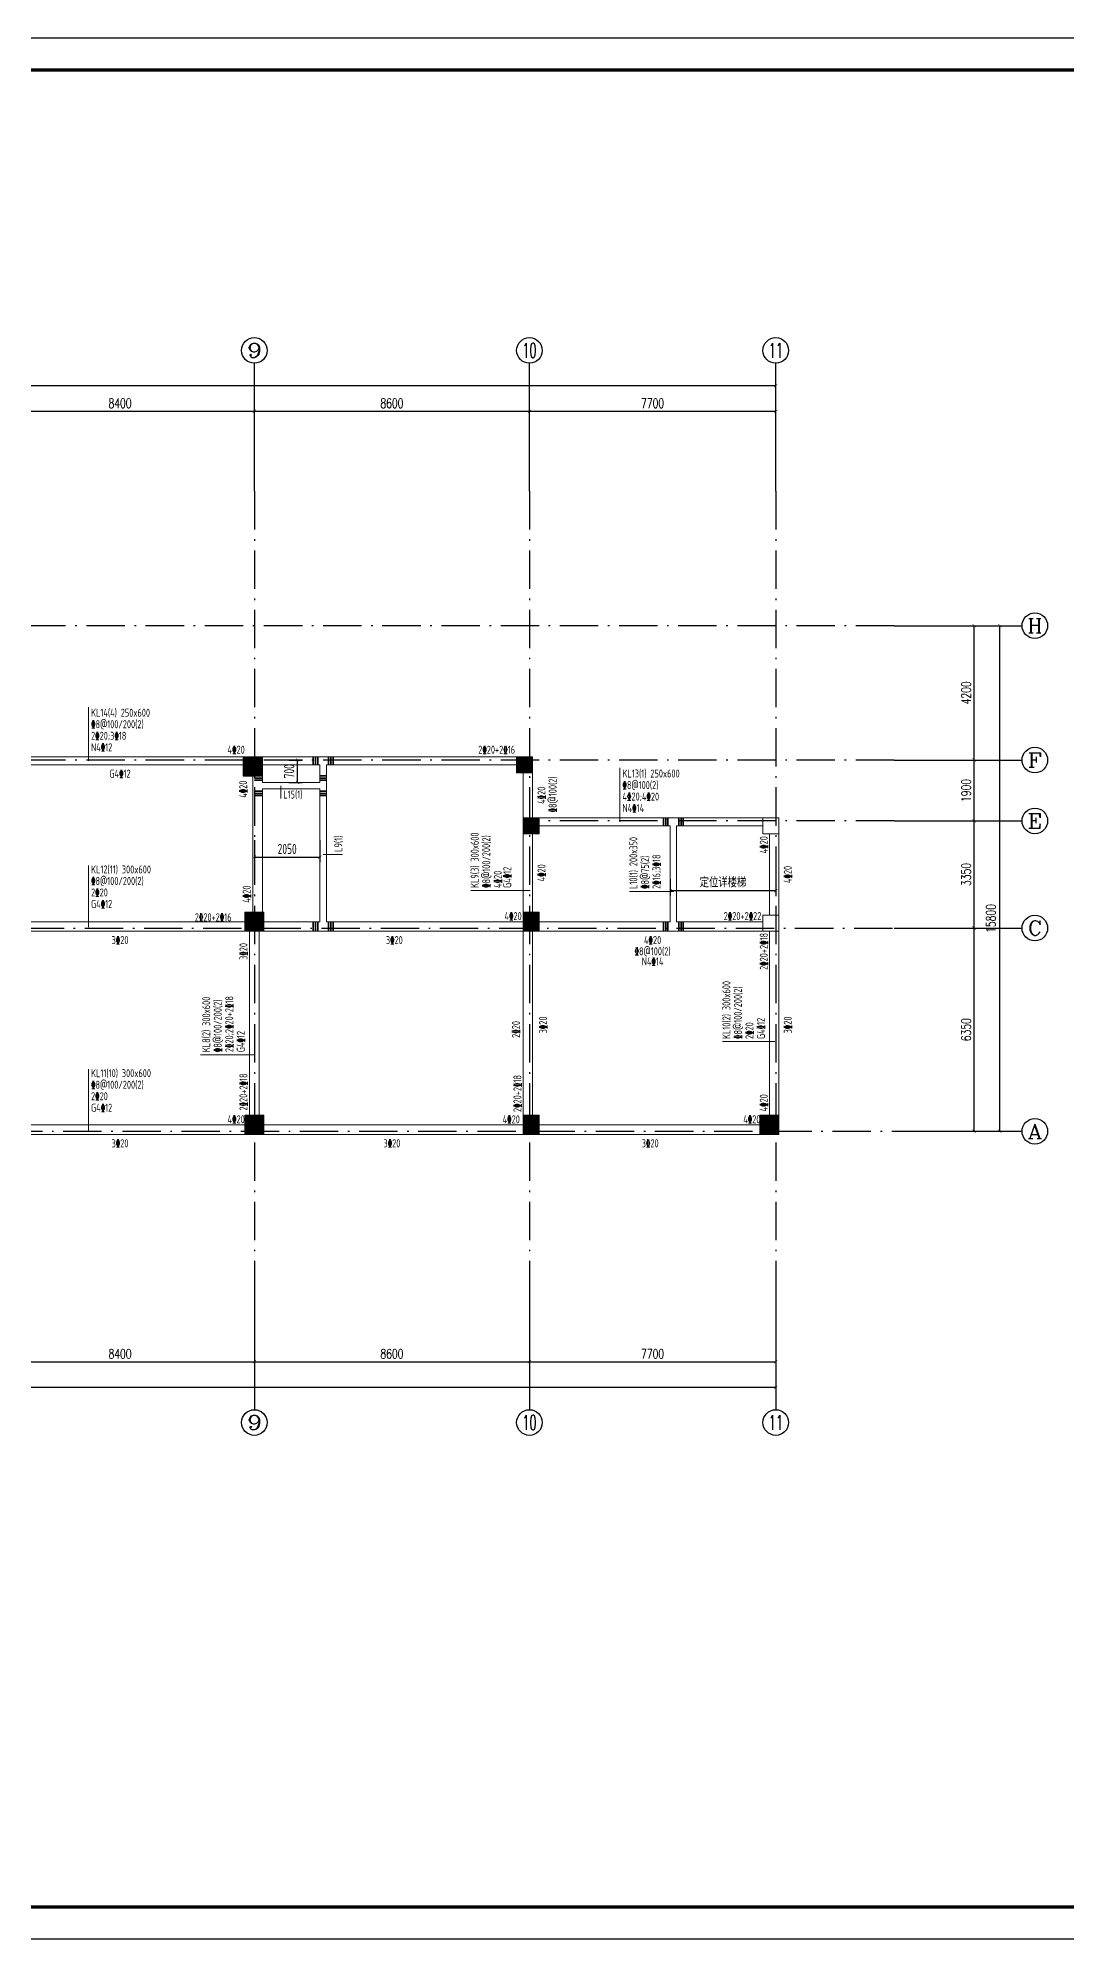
# Model space of a CAD drawing. Extents: x 169490 to 7584583, y -2399407 to 1374371.
# Drawn here: x 785255 to 817425, y 795791 to 855191 of the extents above; entities that cross this region are included whole.
import ezdxf
from ezdxf.enums import TextEntityAlignment as Align

# ---------------------------------------------------------------- set-up
doc = ezdxf.new("R2010")
doc.units = 0
doc.header["$LTSCALE"] = 100
doc.linetypes.add('D3轴线点划线', pattern=[18.5, 12, -3, 0.5, -3])
doc.layers.get('0').update_dxf_attribs({"linetype": 'CONTINUOUS'})
doc.layers.get('DEFPOINTS').update_dxf_attribs({"linetype": 'CONTINUOUS'})
for name, color, linetype in [('AXIS', 3, 'CONTINUOUS'), ('AXIS_TEXT', 4, 'CONTINUOUS'), ('BEAM_CONT', 4, 'CONTINUOUS'), ('C-AXIS(轴号)', 3, 'CONTINUOUS'), ('C-AXIS-T(字)', 7, 'CONTINUOUS'), ('C-DOTE', 8, 'D3轴线点划线'), ('S-COLU-HATCH', 251, 'CONTINUOUS'), ('S-SLAB-DIM', 92, 'CONTINUOUS'), ('图框', 140, 'CONTINUOUS')]:
    doc.layers.add(name, color=color, linetype=linetype)
for name, color, linetype, lineweight in [('S-COLU-LINE1', 6, 'CONTINUOUS', 18), ('梁原位标注', 7, 'CONTINUOUS', 18), ('梁标注引线', 2, 'CONTINUOUS', 18), ('梁附加箍筋', 1, 'CONTINUOUS', 35)]:
    doc.layers.add(name, color=color, linetype=linetype, lineweight=lineweight)
doc.styles.add('_TCH_AXIS', font='COMPLEX', dxfattribs={"bigfont": 'GBCBIG'})
doc.styles.add('_TCH_DIM_T3', font='SIMPLEX.shx', dxfattribs={"width": 0.705882, "bigfont": 'GBCBIG.shx'})
doc.styles.add('BW_Rein', font='Tssdeng.shx', dxfattribs={"width": 0.7, "bigfont": 'hztxt.shx'})
doc.styles.add('COMPLEX', font='COMPLEX')
doc.styles.add('TSSD_Dimension', font='Tssdeng.shx', dxfattribs={"width": 0.7, "bigfont": 'tssdchn.shx'})
doc.dimstyles.new('_TCH_ARCH&&100', dxfattribs={"dimtxt": 297.5, "dimasz": 100, "dimexe": 250, "dimexo": 300, "dimgap": 100, "dimtad": 1, "dimdec": 0, "dimzin": 0, "dimdsep": 46, "dimtxsty": '_TCH_DIM_T3', "dimblk": 'ARCHTICK', "dimcen": 0.09, "dimclrt": 7, "dimazin": 2, "dimtfac": 1, "dimtdec": 0, "dimtix": 1, "dimtmove": 2, "dimatfit": 3, "dimfxl": 1, "dimtolj": 1, "dimtzin": 0, "dimarcsym": 0})
doc.dimstyles.new('TSSD_100_100$0', dxfattribs={"dimtxt": 320, "dimasz": 100, "dimexe": 150, "dimexo": 150, "dimgap": 100, "dimtad": 1, "dimdec": 0, "dimzin": 0, "dimdsep": 46, "dimtxsty": 'TSSD_Dimension', "dimblk": 'ARCHTICK', "dimcen": 0, "dimclrt": 7, "dimadec": 1, "dimazin": 0, "dimtfac": 1, "dimtdec": 0, "dimtix": 1, "dimtmove": 2, "dimatfit": 3, "dimldrblk": '_TSDBK', "dimfxl": 1, "dimtolj": 1, "dimtzin": 0, "dimarcsym": 0})

# ---------------------------------------------------------------- blocks, each defined once
blk = doc.blocks.new('_ARCHTICK')
at = {"const_width": 0.15}
blk.add_lwpolyline([(-0.5, -0.5), (0.5, 0.5)], dxfattribs=at)
blk = doc.blocks.new('*D3516')
at = {"layer": 'AXIS', "color": 0, "lineweight": -2, "transparency": 16777216}
for p, q in [((812320, 836829), (815570, 836829)), ((815320, 821029), (815320, 836829)), ((812320, 821029), (815570, 821029))]:
    blk.add_line(p, q, dxfattribs=at)
at = {"layer": 'DEFPOINTS', "color": 0, "transparency": 16777216}
for p in [(812020, 836829), (815320, 836829), (812020, 821029)]:
    blk.add_point(p, dxfattribs=at)
at = {"layer": 'AXIS', "color": 0, "lineweight": -2, "transparency": 16777216, "xscale": 100, "yscale": 100, "zscale": 100}
for p, rotation in [((815320, 836829), 90), ((815320, 821029), 270)]:
    blk.add_blockref('_ARCHTICK', p, dxfattribs=dict(at, rotation=rotation))
at = {"layer": 'AXIS', "color": 7, "transparency": 16777216, "insert": (815045, 827679), "char_height": 297.5, "attachment_point": 5, "rotation": 90, "style": '_TCH_DIM_T3'}
blk.add_mtext('\\A1;15800', dxfattribs=at)
blk = doc.blocks.new('*D3517')
at = {"layer": 'AXIS', "color": 0, "lineweight": -2, "transparency": 16777216}
for p, q in [((812320, 836829), (814770, 836829)), ((814520, 832629), (814520, 836829)), ((812320, 832629), (814770, 832629))]:
    blk.add_line(p, q, dxfattribs=at)
at = {"layer": 'DEFPOINTS', "color": 0, "transparency": 16777216}
for p in [(812020, 836829), (814520, 836829), (812020, 832629)]:
    blk.add_point(p, dxfattribs=at)
at = {"layer": 'AXIS', "color": 0, "lineweight": -2, "transparency": 16777216, "xscale": 100, "yscale": 100, "zscale": 100}
for p, rotation in [((814520, 836829), 90), ((814520, 832629), 270)]:
    blk.add_blockref('_ARCHTICK', p, dxfattribs=dict(at, rotation=rotation))
at = {"layer": 'AXIS', "color": 7, "transparency": 16777216, "insert": (814271, 834729), "char_height": 297.5, "attachment_point": 5, "rotation": 90, "style": '_TCH_DIM_T3'}
blk.add_mtext('\\A1;4200', dxfattribs=at)
blk = doc.blocks.new('*D3518')
at = {"layer": 'AXIS', "color": 0, "lineweight": -2, "transparency": 16777216}
for p, q in [((812320, 832629), (814770, 832629)), ((814520, 830729), (814520, 832629)), ((812320, 830729), (814770, 830729))]:
    blk.add_line(p, q, dxfattribs=at)
at = {"layer": 'DEFPOINTS', "color": 0, "transparency": 16777216}
for p in [(812020, 832629), (814520, 832629), (812020, 830729)]:
    blk.add_point(p, dxfattribs=at)
at = {"layer": 'AXIS', "color": 0, "lineweight": -2, "transparency": 16777216, "xscale": 100, "yscale": 100, "zscale": 100}
for p, rotation in [((814520, 832629), 90), ((814520, 830729), 270)]:
    blk.add_blockref('_ARCHTICK', p, dxfattribs=dict(at, rotation=rotation))
at = {"layer": 'AXIS', "color": 7, "transparency": 16777216, "insert": (814271, 831679), "char_height": 297.5, "attachment_point": 5, "rotation": 90, "style": '_TCH_DIM_T3'}
blk.add_mtext('\\A1;1900', dxfattribs=at)
blk = doc.blocks.new('*D3519')
at = {"layer": 'AXIS', "color": 0, "lineweight": -2, "transparency": 16777216}
for p, q in [((812320, 830729), (814770, 830729)), ((814520, 827379), (814520, 830729)), ((812320, 827379), (814770, 827379))]:
    blk.add_line(p, q, dxfattribs=at)
at = {"layer": 'DEFPOINTS', "color": 0, "transparency": 16777216}
for p in [(812020, 830729), (814520, 830729), (812020, 827379)]:
    blk.add_point(p, dxfattribs=at)
at = {"layer": 'AXIS', "color": 0, "lineweight": -2, "transparency": 16777216, "xscale": 100, "yscale": 100, "zscale": 100}
for p, rotation in [((814520, 830729), 90), ((814520, 827379), 270)]:
    blk.add_blockref('_ARCHTICK', p, dxfattribs=dict(at, rotation=rotation))
at = {"layer": 'AXIS', "color": 7, "transparency": 16777216, "insert": (814271, 829054), "char_height": 297.5, "attachment_point": 5, "rotation": 90, "style": '_TCH_DIM_T3'}
blk.add_mtext('\\A1;3350', dxfattribs=at)
blk = doc.blocks.new('*D3520')
at = {"layer": 'AXIS', "color": 0, "lineweight": -2, "transparency": 16777216}
for p, q in [((812320, 827379), (814770, 827379)), ((814520, 821029), (814520, 827379)), ((812320, 821029), (814770, 821029))]:
    blk.add_line(p, q, dxfattribs=at)
at = {"layer": 'DEFPOINTS', "color": 0, "transparency": 16777216}
for p in [(812020, 827379), (814520, 827379), (812020, 821029)]:
    blk.add_point(p, dxfattribs=at)
at = {"layer": 'AXIS', "color": 0, "lineweight": -2, "transparency": 16777216, "xscale": 100, "yscale": 100, "zscale": 100}
for p, rotation in [((814520, 827379), 90), ((814520, 821029), 270)]:
    blk.add_blockref('_ARCHTICK', p, dxfattribs=dict(at, rotation=rotation))
at = {"layer": 'AXIS', "color": 7, "transparency": 16777216, "insert": (814271, 824204), "char_height": 297.5, "attachment_point": 5, "rotation": 90, "style": '_TCH_DIM_T3'}
blk.add_mtext('\\A1;6350', dxfattribs=at)
blk = doc.blocks.new('*D3521')
at = {"layer": 'AXIS', "color": 0, "lineweight": -2, "transparency": 16777216}
for p, q in [((736420, 841329), (736420, 844579)), ((736420, 844329), (808320, 844329)), ((808320, 841329), (808320, 844579))]:
    blk.add_line(p, q, dxfattribs=at)
at = {"layer": 'DEFPOINTS', "color": 0, "transparency": 16777216}
for p in [(808320, 844329), (736420, 841029), (808320, 841029)]:
    blk.add_point(p, dxfattribs=at)
at = {"layer": 'AXIS', "color": 0, "lineweight": -2, "transparency": 16777216, "xscale": 100, "yscale": 100, "zscale": 100, "rotation": 180}
blk.add_blockref('_ARCHTICK', (736420, 844329), dxfattribs=at)
at = {"layer": 'AXIS', "color": 0, "lineweight": -2, "transparency": 16777216, "xscale": 100, "yscale": 100, "zscale": 100}
blk.add_blockref('_ARCHTICK', (808320, 844329), dxfattribs=at)
at = {"layer": 'AXIS', "color": 7, "transparency": 16777216, "insert": (772370, 844578), "char_height": 297.5, "attachment_point": 5, "style": '_TCH_DIM_T3'}
blk.add_mtext('\\A1;71900', dxfattribs=at)
blk = doc.blocks.new('*D3534')
at = {"layer": 'AXIS', "color": 0, "lineweight": -2, "transparency": 16777216}
for p, q in [((783620, 841329), (783620, 843779)), ((783620, 843529), (792020, 843529)), ((792020, 841329), (792020, 843779))]:
    blk.add_line(p, q, dxfattribs=at)
at = {"layer": 'DEFPOINTS', "color": 0, "transparency": 16777216}
for p in [(792020, 843529), (783620, 841029), (792020, 841029)]:
    blk.add_point(p, dxfattribs=at)
at = {"layer": 'AXIS', "color": 0, "lineweight": -2, "transparency": 16777216, "xscale": 100, "yscale": 100, "zscale": 100, "rotation": 180}
blk.add_blockref('_ARCHTICK', (783620, 843529), dxfattribs=at)
at = {"layer": 'AXIS', "color": 0, "lineweight": -2, "transparency": 16777216, "xscale": 100, "yscale": 100, "zscale": 100}
blk.add_blockref('_ARCHTICK', (792020, 843529), dxfattribs=at)
at = {"layer": 'AXIS', "color": 7, "transparency": 16777216, "insert": (787820, 843778), "char_height": 297.5, "attachment_point": 5, "style": '_TCH_DIM_T3'}
blk.add_mtext('\\A1;8400', dxfattribs=at)
blk = doc.blocks.new('*D3535')
at = {"layer": 'AXIS', "color": 0, "lineweight": -2, "transparency": 16777216}
for p, q in [((792020, 841329), (792020, 843779)), ((792020, 843529), (800620, 843529)), ((800620, 841329), (800620, 843779))]:
    blk.add_line(p, q, dxfattribs=at)
at = {"layer": 'DEFPOINTS', "color": 0, "transparency": 16777216}
for p in [(800620, 843529), (792020, 841029), (800620, 841029)]:
    blk.add_point(p, dxfattribs=at)
at = {"layer": 'AXIS', "color": 0, "lineweight": -2, "transparency": 16777216, "xscale": 100, "yscale": 100, "zscale": 100, "rotation": 180}
blk.add_blockref('_ARCHTICK', (792020, 843529), dxfattribs=at)
at = {"layer": 'AXIS', "color": 0, "lineweight": -2, "transparency": 16777216, "xscale": 100, "yscale": 100, "zscale": 100}
blk.add_blockref('_ARCHTICK', (800620, 843529), dxfattribs=at)
at = {"layer": 'AXIS', "color": 7, "transparency": 16777216, "insert": (796320, 843778), "char_height": 297.5, "attachment_point": 5, "style": '_TCH_DIM_T3'}
blk.add_mtext('\\A1;8600', dxfattribs=at)
blk = doc.blocks.new('*D3536')
at = {"layer": 'AXIS', "color": 0, "lineweight": -2, "transparency": 16777216}
for p, q in [((800620, 841329), (800620, 843779)), ((800620, 843529), (808320, 843529)), ((808320, 841329), (808320, 843779))]:
    blk.add_line(p, q, dxfattribs=at)
at = {"layer": 'DEFPOINTS', "color": 0, "transparency": 16777216}
for p in [(808320, 843529), (800620, 841029), (808320, 841029)]:
    blk.add_point(p, dxfattribs=at)
at = {"layer": 'AXIS', "color": 0, "lineweight": -2, "transparency": 16777216, "xscale": 100, "yscale": 100, "zscale": 100, "rotation": 180}
blk.add_blockref('_ARCHTICK', (800620, 843529), dxfattribs=at)
at = {"layer": 'AXIS', "color": 0, "lineweight": -2, "transparency": 16777216, "xscale": 100, "yscale": 100, "zscale": 100}
blk.add_blockref('_ARCHTICK', (808320, 843529), dxfattribs=at)
at = {"layer": 'AXIS', "color": 7, "transparency": 16777216, "insert": (804470, 843778), "char_height": 297.5, "attachment_point": 5, "style": '_TCH_DIM_T3'}
blk.add_mtext('\\A1;7700', dxfattribs=at)
blk = doc.blocks.new('*D3542')
at = {"layer": 'AXIS', "color": 0, "lineweight": -2, "transparency": 16777216}
for p, q in [((736420, 816029), (736420, 812779)), ((808320, 816029), (808320, 812779)), ((736420, 813029), (808320, 813029))]:
    blk.add_line(p, q, dxfattribs=at)
at = {"layer": 'DEFPOINTS', "color": 0, "transparency": 16777216}
for p in [(736420, 816329), (808320, 816329), (808320, 813029)]:
    blk.add_point(p, dxfattribs=at)
at = {"layer": 'AXIS', "color": 0, "lineweight": -2, "transparency": 16777216, "xscale": 100, "yscale": 100, "zscale": 100, "rotation": 180}
blk.add_blockref('_ARCHTICK', (736420, 813029), dxfattribs=at)
at = {"layer": 'AXIS', "color": 0, "lineweight": -2, "transparency": 16777216, "xscale": 100, "yscale": 100, "zscale": 100}
blk.add_blockref('_ARCHTICK', (808320, 813029), dxfattribs=at)
at = {"layer": 'AXIS', "color": 7, "transparency": 16777216, "insert": (772370, 813278), "char_height": 297.5, "attachment_point": 5, "style": '_TCH_DIM_T3'}
blk.add_mtext('\\A1;71900', dxfattribs=at)
blk = doc.blocks.new('*D3553')
at = {"layer": 'AXIS', "color": 0, "lineweight": -2, "transparency": 16777216}
for p, q in [((783620, 816029), (783620, 813579)), ((792020, 816029), (792020, 813579)), ((783620, 813829), (792020, 813829))]:
    blk.add_line(p, q, dxfattribs=at)
at = {"layer": 'DEFPOINTS', "color": 0, "transparency": 16777216}
for p in [(783620, 816329), (792020, 816329), (792020, 813829)]:
    blk.add_point(p, dxfattribs=at)
at = {"layer": 'AXIS', "color": 0, "lineweight": -2, "transparency": 16777216, "xscale": 100, "yscale": 100, "zscale": 100, "rotation": 180}
blk.add_blockref('_ARCHTICK', (783620, 813829), dxfattribs=at)
at = {"layer": 'AXIS', "color": 0, "lineweight": -2, "transparency": 16777216, "xscale": 100, "yscale": 100, "zscale": 100}
blk.add_blockref('_ARCHTICK', (792020, 813829), dxfattribs=at)
at = {"layer": 'AXIS', "color": 7, "transparency": 16777216, "insert": (787820, 814078), "char_height": 297.5, "attachment_point": 5, "style": '_TCH_DIM_T3'}
blk.add_mtext('\\A1;8400', dxfattribs=at)
blk = doc.blocks.new('*D3554')
at = {"layer": 'AXIS', "color": 0, "lineweight": -2, "transparency": 16777216}
for p, q in [((792020, 816029), (792020, 813579)), ((800620, 816029), (800620, 813579)), ((792020, 813829), (800620, 813829))]:
    blk.add_line(p, q, dxfattribs=at)
at = {"layer": 'DEFPOINTS', "color": 0, "transparency": 16777216}
for p in [(792020, 816329), (800620, 816329), (800620, 813829)]:
    blk.add_point(p, dxfattribs=at)
at = {"layer": 'AXIS', "color": 0, "lineweight": -2, "transparency": 16777216, "xscale": 100, "yscale": 100, "zscale": 100, "rotation": 180}
blk.add_blockref('_ARCHTICK', (792020, 813829), dxfattribs=at)
at = {"layer": 'AXIS', "color": 0, "lineweight": -2, "transparency": 16777216, "xscale": 100, "yscale": 100, "zscale": 100}
blk.add_blockref('_ARCHTICK', (800620, 813829), dxfattribs=at)
at = {"layer": 'AXIS', "color": 7, "transparency": 16777216, "insert": (796320, 814078), "char_height": 297.5, "attachment_point": 5, "style": '_TCH_DIM_T3'}
blk.add_mtext('\\A1;8600', dxfattribs=at)
blk = doc.blocks.new('*D3555')
at = {"layer": 'AXIS', "color": 0, "lineweight": -2, "transparency": 16777216}
for p, q in [((800620, 816029), (800620, 813579)), ((808320, 816029), (808320, 813579)), ((800620, 813829), (808320, 813829))]:
    blk.add_line(p, q, dxfattribs=at)
at = {"layer": 'DEFPOINTS', "color": 0, "transparency": 16777216}
for p in [(800620, 816329), (808320, 816329), (808320, 813829)]:
    blk.add_point(p, dxfattribs=at)
at = {"layer": 'AXIS', "color": 0, "lineweight": -2, "transparency": 16777216, "xscale": 100, "yscale": 100, "zscale": 100, "rotation": 180}
blk.add_blockref('_ARCHTICK', (800620, 813829), dxfattribs=at)
at = {"layer": 'AXIS', "color": 0, "lineweight": -2, "transparency": 16777216, "xscale": 100, "yscale": 100, "zscale": 100}
blk.add_blockref('_ARCHTICK', (808320, 813829), dxfattribs=at)
at = {"layer": 'AXIS', "color": 7, "transparency": 16777216, "insert": (804470, 814078), "char_height": 297.5, "attachment_point": 5, "style": '_TCH_DIM_T3'}
blk.add_mtext('\\A1;7700', dxfattribs=at)
blk = doc.blocks.new('_AXISO')
blk.add_circle((0, 0), 0.5)
at = {"layer": 'AXIS_TEXT', "style": 'COMPLEX', "width": 1.041667}
blk.add_attdef('A', text='', height=0.56, dxfattribs=at).set_placement((-0.25, -0.28), (0.25, -0.28), align=Align.FIT)
blk = doc.blocks.new('*D3561')
at = {"layer": 'DEFPOINTS', "color": 0, "ltscale": 10, "transparency": 16777216}
for p in [(792944, 832629), (793368, 832629), (792944, 831929)]:
    blk.add_point(p, dxfattribs=at)
at = {"layer": 'S-SLAB-DIM', "color": 0, "lineweight": -2, "ltscale": 10, "transparency": 16777216}
for p, q in [((793094, 832629), (793518, 832629)), ((793368, 831929), (793368, 832629)), ((793094, 831929), (793518, 831929))]:
    blk.add_line(p, q, dxfattribs=at)
at = {"layer": 'S-SLAB-DIM', "color": 0, "lineweight": -2, "ltscale": 10, "transparency": 16777216, "xscale": 100, "yscale": 100, "zscale": 100}
for p, rotation in [((793368, 832629), 90), ((793368, 831929), 270)]:
    blk.add_blockref('_ARCHTICK', p, dxfattribs=dict(at, rotation=rotation))
at = {"layer": 'S-SLAB-DIM', "color": 7, "ltscale": 10, "transparency": 16777216, "insert": (793108, 832279), "char_height": 320, "attachment_point": 5, "rotation": 90, "style": 'TSSD_Dimension'}
blk.add_mtext('\\A1;700', dxfattribs=at)
blk = doc.blocks.new('_TSDBK')
blk.add_line((-1, 0), (0, 0))
at = {"const_width": 0.5}
blk.add_lwpolyline([(-0.7, -0.7), (0.7, 0.7)], dxfattribs=at)
blk = doc.blocks.new('*D3562')
at = {"layer": 'DEFPOINTS', "color": 0, "ltscale": 10, "transparency": 16777216}
for p in [(792020, 830275), (794070, 830275), (794070, 829593)]:
    blk.add_point(p, dxfattribs=at)
at = {"layer": 'S-SLAB-DIM', "color": 0, "lineweight": -2, "ltscale": 10, "transparency": 16777216}
for p, q in [((792020, 830125), (792020, 829443)), ((794070, 830125), (794070, 829443)), ((792020, 829593), (794070, 829593))]:
    blk.add_line(p, q, dxfattribs=at)
at = {"layer": 'S-SLAB-DIM', "color": 0, "lineweight": -2, "ltscale": 10, "transparency": 16777216, "xscale": 100, "yscale": 100, "zscale": 100, "rotation": 180}
blk.add_blockref('_ARCHTICK', (792020, 829593), dxfattribs=at)
at = {"layer": 'S-SLAB-DIM', "color": 0, "lineweight": -2, "ltscale": 10, "transparency": 16777216, "xscale": 100, "yscale": 100, "zscale": 100}
blk.add_blockref('_ARCHTICK', (794070, 829593), dxfattribs=at)
at = {"layer": 'S-SLAB-DIM', "color": 7, "ltscale": 10, "transparency": 16777216, "insert": (793045, 829853), "char_height": 320, "attachment_point": 5, "style": 'TSSD_Dimension'}
blk.add_mtext('\\A1;2050', dxfattribs=at)
blk = doc.blocks.new('*D3564')
at = {"layer": 'DEFPOINTS', "color": 0, "ltscale": 10, "transparency": 16777216}
for p in [(805020, 829054), (808320, 829054), (808320, 828550)]:
    blk.add_point(p, dxfattribs=at)
at = {"layer": 'S-SLAB-DIM', "color": 0, "lineweight": -2, "ltscale": 10, "transparency": 16777216}
for p, q in [((805020, 828904), (805020, 828400)), ((808320, 828904), (808320, 828400)), ((805020, 828550), (808320, 828550))]:
    blk.add_line(p, q, dxfattribs=at)
at = {"layer": 'S-SLAB-DIM', "color": 0, "lineweight": -2, "ltscale": 10, "transparency": 16777216, "xscale": 100, "yscale": 100, "zscale": 100, "rotation": 180}
blk.add_blockref('_ARCHTICK', (805020, 828550), dxfattribs=at)
at = {"layer": 'S-SLAB-DIM', "color": 0, "lineweight": -2, "ltscale": 10, "transparency": 16777216, "xscale": 100, "yscale": 100, "zscale": 100}
blk.add_blockref('_ARCHTICK', (808320, 828550), dxfattribs=at)
at = {"layer": 'S-SLAB-DIM', "color": 7, "ltscale": 10, "transparency": 16777216, "insert": (806670, 828810), "char_height": 320, "attachment_point": 5, "style": 'TSSD_Dimension'}
blk.add_mtext('\\A1;定位详楼梯', dxfattribs=at)

msp = doc.modelspace()

# ---------------------------------------------------------------- hatches: boundary and pattern name
at = {"layer": 'S-COLU-HATCH', "ltscale": 10}
h = msp.add_hatch(color=256, dxfattribs=at)
h.dxf.hatch_style = 1
h.paths.add_polyline_path([(792269.7, 832728.9), (791669.7, 832728.9), (791669.7, 832128.9), (792269.7, 832128.9)])
h = msp.add_hatch(color=256, dxfattribs=at)
h.dxf.hatch_style = 1
h.paths.add_polyline_path([(800719.7, 832728.9), (800219.7, 832728.9), (800219.7, 832228.9), (800719.7, 832228.9)])
h = msp.add_hatch(color=256, dxfattribs=at)
h.dxf.hatch_style = 1
h.paths.add_polyline_path([(800919.7, 830828.9), (800419.7, 830828.9), (800419.7, 830328.9), (800919.7, 830328.9)])
h = msp.add_hatch(color=256, dxfattribs=at)
h.dxf.hatch_style = 1
h.paths.add_polyline_path([(792319.7, 827878.9), (791719.7, 827878.9), (791719.7, 827278.9), (792319.7, 827278.9)])
h = msp.add_hatch(color=256, dxfattribs=at)
h.dxf.hatch_style = 1
h.paths.add_polyline_path([(800919.7, 827878.9), (800419.7, 827878.9), (800419.7, 827278.9), (800919.7, 827278.9)])
h = msp.add_hatch(color=256, dxfattribs=at)
h.dxf.hatch_style = 1
h.paths.add_polyline_path([(792319.7, 821528.9), (791719.7, 821528.9), (791719.7, 820928.9), (792319.7, 820928.9)])
h = msp.add_hatch(color=256, dxfattribs=at)
h.dxf.hatch_style = 1
h.paths.add_polyline_path([(800919.7, 821528.9), (800419.7, 821528.9), (800419.7, 820928.9), (800919.7, 820928.9)])
h = msp.add_hatch(color=256, dxfattribs=at)
h.dxf.hatch_style = 1
h.paths.add_polyline_path([(808419.7, 821528.9), (807819.7, 821528.9), (807819.7, 820928.9), (808419.7, 820928.9)])

# ---------------------------------------------------------------- linework, layer by layer
at = {"ltscale": 10}
msp.add_lwpolyline([(819306.7, 854191.4), (724701.8, 854191.4), (724701.8, 796791.4), (819306.7, 796791.4)], close=True, dxfattribs=at)
at = {"layer": 'BEAM_CONT', "lineweight": 18}
for p, q in [((791719.7, 832728.9), (783869.7, 832728.9)), ((783869.7, 832478.9), (791719.7, 832478.9)), ((794169.7, 832728.9), (792269.7, 832728.9)), ((792269.7, 832478.9), (794069.7, 832478.9)), ((794069.7, 832478.9), (794069.7, 831928.9)), ((800219.7, 832728.9), (794169.7, 832728.9)), ((794269.7, 831828.9), (794269.7, 832478.9)), ((794269.7, 832478.9), (800219.7, 832478.9)), ((800419.7, 832228.9), (800419.7, 830828.9)), ((800719.7, 830828.9), (800719.7, 832228.9)), ((791969.7, 832128.9), (791969.7, 831828.9)), ((791969.7, 831828.9), (791969.7, 827878.9)), ((792269.7, 831928.9), (792269.7, 832128.9)), ((794069.7, 831928.9), (792269.7, 831928.9)), ((792269.7, 827878.9), (792269.7, 831728.9)), ((792269.7, 831728.9), (794069.7, 831728.9)), ((794069.7, 831728.9), (794069.7, 827578.9)), ((794269.7, 827578.9), (794269.7, 831828.9)), ((805119.7, 830828.9), (800919.7, 830828.9)), ((800919.7, 830578.9), (805019.7, 830578.9)), ((805019.7, 830578.9), (805019.7, 827578.9)), ((807919.7, 830828.9), (805119.7, 830828.9)), ((805219.7, 830578.9), (807919.7, 830578.9)), ((805219.7, 827578.9), (805219.7, 830578.9)), ((800419.7, 830328.9), (800419.7, 827878.9)), ((800719.7, 827878.9), (800719.7, 830328.9)), ((808119.7, 830328.9), (808119.7, 827778.9)), ((808419.7, 827778.9), (808419.7, 830328.9)), ((791719.7, 827578.9), (783869.7, 827578.9)), ((794069.7, 827578.9), (792319.7, 827578.9)), ((800419.7, 827578.9), (794269.7, 827578.9)), ((805019.7, 827578.9), (800919.7, 827578.9)), ((807919.7, 827578.9), (805219.7, 827578.9)), ((783869.7, 827278.9), (791719.7, 827278.9)), ((791869.7, 827278.9), (791869.7, 821528.9)), ((792169.7, 821528.9), (792169.7, 827278.9)), ((792319.7, 827278.9), (794169.7, 827278.9)), ((794169.7, 827278.9), (800419.7, 827278.9)), ((800419.7, 827278.9), (800419.7, 821528.9)), ((800719.7, 821528.9), (800719.7, 827278.9)), ((800919.7, 827278.9), (805119.7, 827278.9)), ((805119.7, 827278.9), (807919.7, 827278.9)), ((808119.7, 827278.9), (808119.7, 821528.9)), ((808419.7, 821528.9), (808419.7, 827278.9)), ((791719.7, 821228.9), (783919.7, 821228.9)), ((783919.7, 820928.9), (791719.7, 820928.9)), ((800419.7, 821228.9), (792319.7, 821228.9)), ((792319.7, 820928.9), (800419.7, 820928.9)), ((807819.7, 821228.9), (800919.7, 821228.9)), ((800919.7, 820928.9), (807819.7, 820928.9))]:
    msp.add_line(p, q, dxfattribs=at)
at = {"layer": 'C-AXIS(轴号)'}
for p, q in [((792019.7, 841028.9), (792019.7, 845028.9)), ((800619.7, 841028.9), (800619.7, 845028.9)), ((808319.7, 841028.9), (808319.7, 845028.9)), ((812019.7, 836828.9), (816019.7, 836828.9)), ((812019.7, 832628.9), (816019.7, 832628.9)), ((812019.7, 830728.9), (816019.7, 830728.9)), ((812019.7, 827378.9), (816019.7, 827378.9)), ((812019.7, 821028.9), (816019.7, 821028.9)), ((792019.7, 816328.9), (792019.7, 812328.9)), ((800619.7, 816328.9), (800619.7, 812328.9)), ((808319.7, 816328.9), (808319.7, 812328.9))]:
    msp.add_line(p, q, dxfattribs=at)
at = {"layer": 'C-DOTE'}
for p, q in [((792019.7, 841028.9), (792019.7, 816328.9)), ((800619.7, 841028.9), (800619.7, 816328.9)), ((808319.7, 841028.9), (808319.7, 816328.9)), ((812019.7, 836828.9), (734243.4, 836828.9)), ((812019.7, 832628.9), (770419.7, 832628.9)), ((812019.7, 830728.9), (800619.7, 830728.9)), ((753419.7, 827378.9), (812019.7, 827378.9)), ((734243.4, 821028.9), (812019.7, 821028.9))]:
    msp.add_line(p, q, dxfattribs=at)
at = {"layer": 'S-COLU-LINE1'}
for points in [[(792269.7, 832728.9), (791669.7, 832728.9), (791669.7, 832128.9), (792269.7, 832128.9)], [(800719.7, 832728.9), (800219.7, 832728.9), (800219.7, 832228.9), (800719.7, 832228.9)], [(800919.7, 830828.9), (800419.7, 830828.9), (800419.7, 830328.9), (800919.7, 830328.9)], [(808419.7, 830828.9), (807919.7, 830828.9), (807919.7, 830328.9), (808419.7, 830328.9)], [(792319.7, 827878.9), (791719.7, 827878.9), (791719.7, 827278.9), (792319.7, 827278.9)], [(800919.7, 827878.9), (800419.7, 827878.9), (800419.7, 827278.9), (800919.7, 827278.9)], [(808419.7, 827778.9), (807919.7, 827778.9), (807919.7, 827278.9), (808419.7, 827278.9)], [(792319.7, 821528.9), (791719.7, 821528.9), (791719.7, 820928.9), (792319.7, 820928.9)], [(800919.7, 821528.9), (800419.7, 821528.9), (800419.7, 820928.9), (800919.7, 820928.9)], [(808419.7, 821528.9), (807819.7, 821528.9), (807819.7, 820928.9), (808419.7, 820928.9)]]:
    msp.add_lwpolyline(points, close=True, dxfattribs=at)
at = {"layer": '图框'}
msp.add_lwpolyline([(722201.8, 795791.4), (827301.8, 795791.4), (827301.8, 855191.4), (722201.8, 855191.4)], close=True, dxfattribs=at)
at = {"layer": '图框', "const_width": 100}
msp.add_lwpolyline([(724701.8, 796791.4), (826301.8, 796791.4), (826301.8, 854191.4), (724701.8, 854191.4)], close=True, dxfattribs=at)
at = {"layer": '梁标注引线'}
for p, q in [((786834.1, 832603.9), (786834.1, 834283.9)), ((803447.6, 830703.9), (803447.6, 832383.9)), ((792844.1, 831828.9), (792844.1, 831428.4)), ((786834.1, 827403.9), (786834.1, 829336.6)), ((794169.7, 829681.3), (794769.7, 829681.3)), ((800644.7, 828553.3), (798783.6, 828553.3)), ((805119.7, 828521.9), (803744.1, 828521.9)), ((792019.7, 823422.2), (790339.7, 823422.2)), ((808294.7, 823832.6), (806651.1, 823832.6)), ((786834.1, 821053.9), (786834.1, 822970.2))]:
    msp.add_line(p, q, dxfattribs=at)
at = {"layer": '梁附加箍筋', "lineweight": 35}
for p, q in [((793859.7, 832478.9), (793859.7, 832728.9)), ((793929.7, 832478.9), (793929.7, 832728.9)), ((793999.7, 832478.9), (793999.7, 832728.9)), ((794339.7, 832478.9), (794339.7, 832728.9)), ((794409.7, 832478.9), (794409.7, 832728.9)), ((794479.7, 832478.9), (794479.7, 832728.9)), ((792269.7, 832138.9), (792019.7, 832138.9)), ((792269.7, 832068.9), (792019.7, 832068.9)), ((792269.7, 831998.9), (792019.7, 831998.9)), ((792269.7, 831658.9), (792019.7, 831658.9)), ((794269.7, 832138.9), (794069.7, 832138.9)), ((794269.7, 832068.9), (794069.7, 832068.9)), ((794269.7, 831998.9), (794069.7, 831998.9)), ((794269.7, 831658.9), (794069.7, 831658.9)), ((792269.7, 831588.9), (792019.7, 831588.9)), ((792269.7, 831518.9), (792019.7, 831518.9)), ((794269.7, 831588.9), (794069.7, 831588.9)), ((794269.7, 831518.9), (794069.7, 831518.9)), ((804809.7, 830578.9), (804809.7, 830828.9)), ((804879.7, 830578.9), (804879.7, 830828.9)), ((804949.7, 830578.9), (804949.7, 830828.9)), ((805289.7, 830578.9), (805289.7, 830828.9)), ((805359.7, 830578.9), (805359.7, 830828.9)), ((805429.7, 830578.9), (805429.7, 830828.9)), ((793859.7, 827278.9), (793859.7, 827578.9)), ((793929.7, 827278.9), (793929.7, 827578.9)), ((793999.7, 827278.9), (793999.7, 827578.9)), ((794339.7, 827278.9), (794339.7, 827578.9)), ((794409.7, 827278.9), (794409.7, 827578.9)), ((794479.7, 827278.9), (794479.7, 827578.9)), ((804809.7, 827278.9), (804809.7, 827578.9)), ((804879.7, 827278.9), (804879.7, 827578.9)), ((804949.7, 827278.9), (804949.7, 827578.9)), ((805289.7, 827278.9), (805289.7, 827578.9)), ((805359.7, 827278.9), (805359.7, 827578.9)), ((805429.7, 827278.9), (805429.7, 827578.9))]:
    msp.add_line(p, q, dxfattribs=at)

# ---------------------------------------------------------------- block references
at = {"layer": 'C-AXIS(轴号)'}
ref = msp.add_blockref('_AXISO', (792019.7, 845428.9), dxfattribs=dict(at, xscale=800, yscale=800, zscale=800))
ref.add_attrib('A', '9', dxfattribs={"layer": 'C-AXIS-T(字)', "height": 452.5, "style": '_TCH_AXIS', "width": 1.5}).set_placement((791793.4, 845202.6), (792246, 845202.6), align=Align.FIT)
ref = msp.add_blockref('_AXISO', (800619.7, 845428.9), dxfattribs=dict(at, xscale=800, yscale=800, zscale=800))
ref.add_attrib('A', '10', dxfattribs={"layer": 'C-AXIS-T(字)', "height": 452.55, "style": '_TCH_AXIS', "width": 0.724138}).set_placement((800393.4, 845202.6), (800846, 845202.6), align=Align.FIT)
ref = msp.add_blockref('_AXISO', (808319.7, 845428.9), dxfattribs=dict(at, xscale=800, yscale=800, zscale=800))
ref.add_attrib('A', '11', dxfattribs={"layer": 'C-AXIS-T(字)', "height": 452.55, "style": '_TCH_AXIS', "width": 0.875}).set_placement((808093.4, 845202.6), (808546, 845202.6), align=Align.FIT)
ref = msp.add_blockref('_AXISO', (816419.7, 836828.9), dxfattribs=dict(at, xscale=800, yscale=800, zscale=800))
ref.add_attrib('A', 'H', dxfattribs={"layer": 'C-AXIS-T(字)', "height": 452.5, "style": '_TCH_AXIS', "width": 1.05}).set_placement((816193.4, 836602.6), (816646, 836602.6), align=Align.FIT)
ref = msp.add_blockref('_AXISO', (816419.7, 832628.9), dxfattribs=dict(at, xscale=800, yscale=800, zscale=800))
ref.add_attrib('A', 'F', dxfattribs={"layer": 'C-AXIS-T(字)', "height": 452.5, "style": '_TCH_AXIS', "width": 1.3125}).set_placement((816193.4, 832402.6), (816646, 832402.6), align=Align.FIT)
ref = msp.add_blockref('_AXISO', (816419.7, 830728.9), dxfattribs=dict(at, xscale=800, yscale=800, zscale=800))
ref.add_attrib('A', 'E', dxfattribs={"layer": 'C-AXIS-T(字)', "height": 452.5, "style": '_TCH_AXIS', "width": 1.3125}).set_placement((816193.4, 830502.6), (816646, 830502.6), align=Align.FIT)
ref = msp.add_blockref('_AXISO', (816419.7, 827378.9), dxfattribs=dict(at, xscale=800, yscale=800, zscale=800))
ref.add_attrib('A', 'C', dxfattribs={"layer": 'C-AXIS-T(字)', "height": 452.5, "style": '_TCH_AXIS', "width": 1.4}).set_placement((816193.4, 827152.6), (816646, 827152.6), align=Align.FIT)
ref = msp.add_blockref('_AXISO', (816419.7, 821028.9), dxfattribs=dict(at, xscale=800, yscale=800, zscale=800))
ref.add_attrib('A', 'A', dxfattribs={"layer": 'C-AXIS-T(字)', "height": 452.5, "style": '_TCH_AXIS', "width": 1.166667}).set_placement((816193.4, 820802.6), (816646, 820802.6), align=Align.FIT)
ref = msp.add_blockref('_AXISO', (792019.7, 811928.9), dxfattribs=dict(at, xscale=800, yscale=800, zscale=800))
ref.add_attrib('A', '9', dxfattribs={"layer": 'C-AXIS-T(字)', "height": 452.5, "style": '_TCH_AXIS', "width": 1.5}).set_placement((791793.4, 811702.6), (792246, 811702.6), align=Align.FIT)
ref = msp.add_blockref('_AXISO', (800619.7, 811928.9), dxfattribs=dict(at, xscale=800, yscale=800, zscale=800))
ref.add_attrib('A', '10', dxfattribs={"layer": 'C-AXIS-T(字)', "height": 452.55, "style": '_TCH_AXIS', "width": 0.724138}).set_placement((800393.4, 811702.6), (800846, 811702.6), align=Align.FIT)
ref = msp.add_blockref('_AXISO', (808319.7, 811928.9), dxfattribs=dict(at, xscale=800, yscale=800, zscale=800))
ref.add_attrib('A', '11', dxfattribs={"layer": 'C-AXIS-T(字)', "height": 452.55, "style": '_TCH_AXIS', "width": 0.875}).set_placement((808093.4, 811702.6), (808546, 811702.6), align=Align.FIT)

# ---------------------------------------------------------------- texts
at = {"layer": '梁原位标注', "style": 'BW_Rein', "width": 0.65}
for s, p in [('4%%13220', (791719.7, 832828.9)), ('2%%13220+2%%13216', (800169.7, 832828.9)), ('2%%13220+2%%13216', (791308.2, 827592)), ('4%%13220', (800377.4, 827628.9)), ('2%%13220+2%%13222', (807869.7, 827628.9)), ('4%%13220', (791719.7, 821278.9)), ('4%%13220', (800319.7, 821278.9)), ('4%%13220', (807841.6, 821278.9))]:
    msp.add_text(s, height=250, dxfattribs=at).set_placement(p, align=Align.RIGHT)
for s, p in [('G4%%13212', (787819.7, 832078.9)), ('3%%13220', (787819.7, 826878.9)), ('3%%13220', (796394.7, 826878.9)), ('4%%13220', (804469.7, 826878.9)), ('%%1328@100(2)', (804469.7, 826528.9)), ('N4%%13214', (804469.7, 826211.8)), ('3%%13220', (787819.7, 820528.9)), ('3%%13220', (796319.7, 820528.9)), ('3%%13220', (804394.7, 820528.9))]:
    msp.add_text(s, height=250, dxfattribs=at).set_placement(p, align=Align.CENTER)
for s, p in [('4%%13220', (791794.7, 831989.9)), ('4%%13220', (791904.2, 828708.9)), ('3%%13220', (791802.2, 826913.6)), ('2%%13220+2%%13218', (808069.7, 827228.9))]:
    msp.add_text(s, height=250, rotation=90, dxfattribs=at).set_placement(p, align=Align.RIGHT)
for s, p in [('4%%13220', (801119.7, 831528.9)), ('%%1328@100(2)', (801469.7, 831556.9)), ('4%%13220', (808069.7, 829984)), ('4%%13220', (801119.7, 829103.9)), ('4%%13220', (808819.7, 829053.9)), ('3%%13220', (801169.7, 824353.9)), ('3%%13220', (808819.7, 824353.9))]:
    msp.add_text(s, height=250, rotation=90, dxfattribs=at).set_placement(p, align=Align.CENTER)
for s, p in [('2%%13220', (800322.2, 823950.9)), ('2%%13220+2%%13218', (791802.2, 821677.8)), ('2%%13220+2%%13218', (800367.2, 821631.4)), ('4%%13220', (808069.7, 821650.9))]:
    msp.add_text(s, height=250, rotation=90, dxfattribs=at).set_placement(p)
at = {"layer": '梁标注引线', "color": 3, "style": 'BW_Rein', "width": 0.65}
for s, p in [('KL14(4) 250x600', (786914.1, 833983.9)), ('KL12(11) 300x600', (786914.1, 829086.6))]:
    msp.add_text(s, height=250, dxfattribs=at).set_placement(p)
at = {"layer": '梁标注引线', "style": 'BW_Rein', "width": 0.65}
for s, p in [('2%%13220;3%%13218', (786914.1, 833263.9)), ('%%1328@100/200(2)', (786914.1, 833623.9)), ('N4%%13212', (786914.1, 832903.9)), ('KL13(1) 250x600', (803527.6, 832083.9)), ('4%%13220;4%%13220', (803527.6, 831363.9)), ('%%1328@100(2)', (803527.6, 831723.9)), ('N4%%13214', (803527.6, 831003.9)), ('%%1328@100/200(2)', (786914.1, 828726.6)), ('2%%13220', (786914.1, 828366.6)), ('G4%%13212', (786914.1, 828006.6)), ('KL11(10) 300x600', (786914.1, 822720.2)), ('2%%13220', (786914.1, 822000.2)), ('%%1328@100/200(2)', (786914.1, 822360.2)), ('G4%%13212', (786914.1, 821640.2))]:
    msp.add_text(s, height=250, dxfattribs=at).set_placement(p)
at = {"layer": '梁标注引线', "color": 230, "style": 'BW_Rein', "width": 0.65}
msp.add_text('L15(1)', height=250, dxfattribs=at).set_placement((792924.1, 831428.4))
at = {"layer": '梁标注引线', "color": 3, "style": 'BW_Rein', "width": 0.65}
for s, p in [('L9(1)', (794769.7, 829761.3)), ('KL9(3) 300x600', (799033.6, 828633.3)), ('L10(1) 200x350', (803994.1, 828601.9)), ('KL10(2) 300x600', (806901.1, 823912.6)), ('KL8(2) 300x600', (790639.7, 823502.2))]:
    msp.add_text(s, height=250, rotation=90, dxfattribs=at).set_placement(p)
at = {"layer": '梁标注引线', "style": 'BW_Rein', "width": 0.65}
for s, p in [('%%1328@100/200(2)', (799393.6, 828633.3)), ('%%1328@75(2)', (804354.1, 828601.9)), ('2%%13216;3%%13218', (804714.1, 828601.9)), ('4%%13220', (799753.6, 828633.3)), ('G4%%13212', (800050.3, 828633.3)), ('%%1328@100/200(2)', (807261.1, 823912.6)), ('%%1328@100/200(2)', (790999.7, 823502.2)), ('2%%13220;2%%13220+2%%13218', (791359.7, 823502.2)), ('G4%%13212', (807981.1, 823912.6)), ('G4%%13212', (791719.7, 823502.2)), ('2%%13220', (807621.1, 823912.6))]:
    msp.add_text(s, height=250, rotation=90, dxfattribs=at).set_placement(p)

# ---------------------------------------------------------------- dimensions: what is measured, and where the dimension line sits
at = {"layer": 'AXIS'}
for p1, p2, distance, picture, middle in [((736419.7, 841028.9), (808319.7, 841028.9), 3300, '*D3521', (772369.7, 844577.6)), ((783619.7, 841028.9), (792019.7, 841028.9), 2500, '*D3534', (787819.7, 843777.6)), ((792019.7, 841028.9), (800619.7, 841028.9), 2500, '*D3535', (796319.7, 843777.6)), ((800619.7, 841028.9), (808319.7, 841028.9), 2500, '*D3536', (804469.7, 843777.6)), ((812019.7, 832628.9), (812019.7, 836828.9), -2500, '*D3517', (814271, 834728.9)), ((812019.7, 830728.9), (812019.7, 832628.9), -2500, '*D3518', (814271, 831678.9)), ((812019.7, 827378.9), (812019.7, 830728.9), -2500, '*D3519', (814271, 829053.9)), ((812019.7, 821028.9), (812019.7, 827378.9), -2500, '*D3520', (814271, 824203.9)), ((736419.7, 816328.9), (808319.7, 816328.9), -3300, '*D3542', (772369.7, 813277.6)), ((783619.7, 816328.9), (792019.7, 816328.9), -2500, '*D3553', (787819.7, 814077.6)), ((792019.7, 816328.9), (800619.7, 816328.9), -2500, '*D3554', (796319.7, 814077.6)), ((800619.7, 816328.9), (808319.7, 816328.9), -2500, '*D3555', (804469.7, 814077.6))]:
    dim = msp.add_aligned_dim(p1=p1, p2=p2, distance=distance, dimstyle='_TCH_ARCH&&100', dxfattribs=at)
    dim.commit()
    dim.dimension.update_dxf_attribs({"geometry": picture, "text_midpoint": middle})
dim = msp.add_linear_dim(base=(815319.7, 836828.9), p1=(812019.7, 821028.9), p2=(812019.7, 836828.9), angle=90, dimstyle='_TCH_ARCH&&100', dxfattribs=at)
dim.commit()
dim.dimension.update_dxf_attribs({"geometry": '*D3516', "text_midpoint": (815044.7, 827678.9), "dimtype": 161})
at = {"layer": 'S-SLAB-DIM', "ltscale": 10}
dim = msp.add_linear_dim(base=(793368.3, 832628.9), p1=(792943.8, 831928.9), p2=(792943.8, 832628.9), angle=90, dimstyle='TSSD_100_100$0', dxfattribs=at)
dim.commit()
dim.dimension.update_dxf_attribs({"geometry": '*D3561', "text_midpoint": (793108.3, 832278.9)})
dim = msp.add_linear_dim(base=(794069.7, 829592.6), p1=(792019.7, 830274.6), p2=(794069.7, 830274.6), dimstyle='TSSD_100_100$0', dxfattribs=at)
dim.commit()
dim.dimension.update_dxf_attribs({"geometry": '*D3562', "text_midpoint": (793044.7, 829852.6)})
dim = msp.add_linear_dim(base=(808319.7, 828549.6), p1=(805019.7, 829053.9), p2=(808319.7, 829053.9), text='定位详楼梯', dimstyle='TSSD_100_100$0', dxfattribs=at)
dim.commit()
dim.dimension.update_dxf_attribs({"geometry": '*D3564', "text_midpoint": (806669.7, 828809.6)})

doc.saveas('drawing.dxf')
